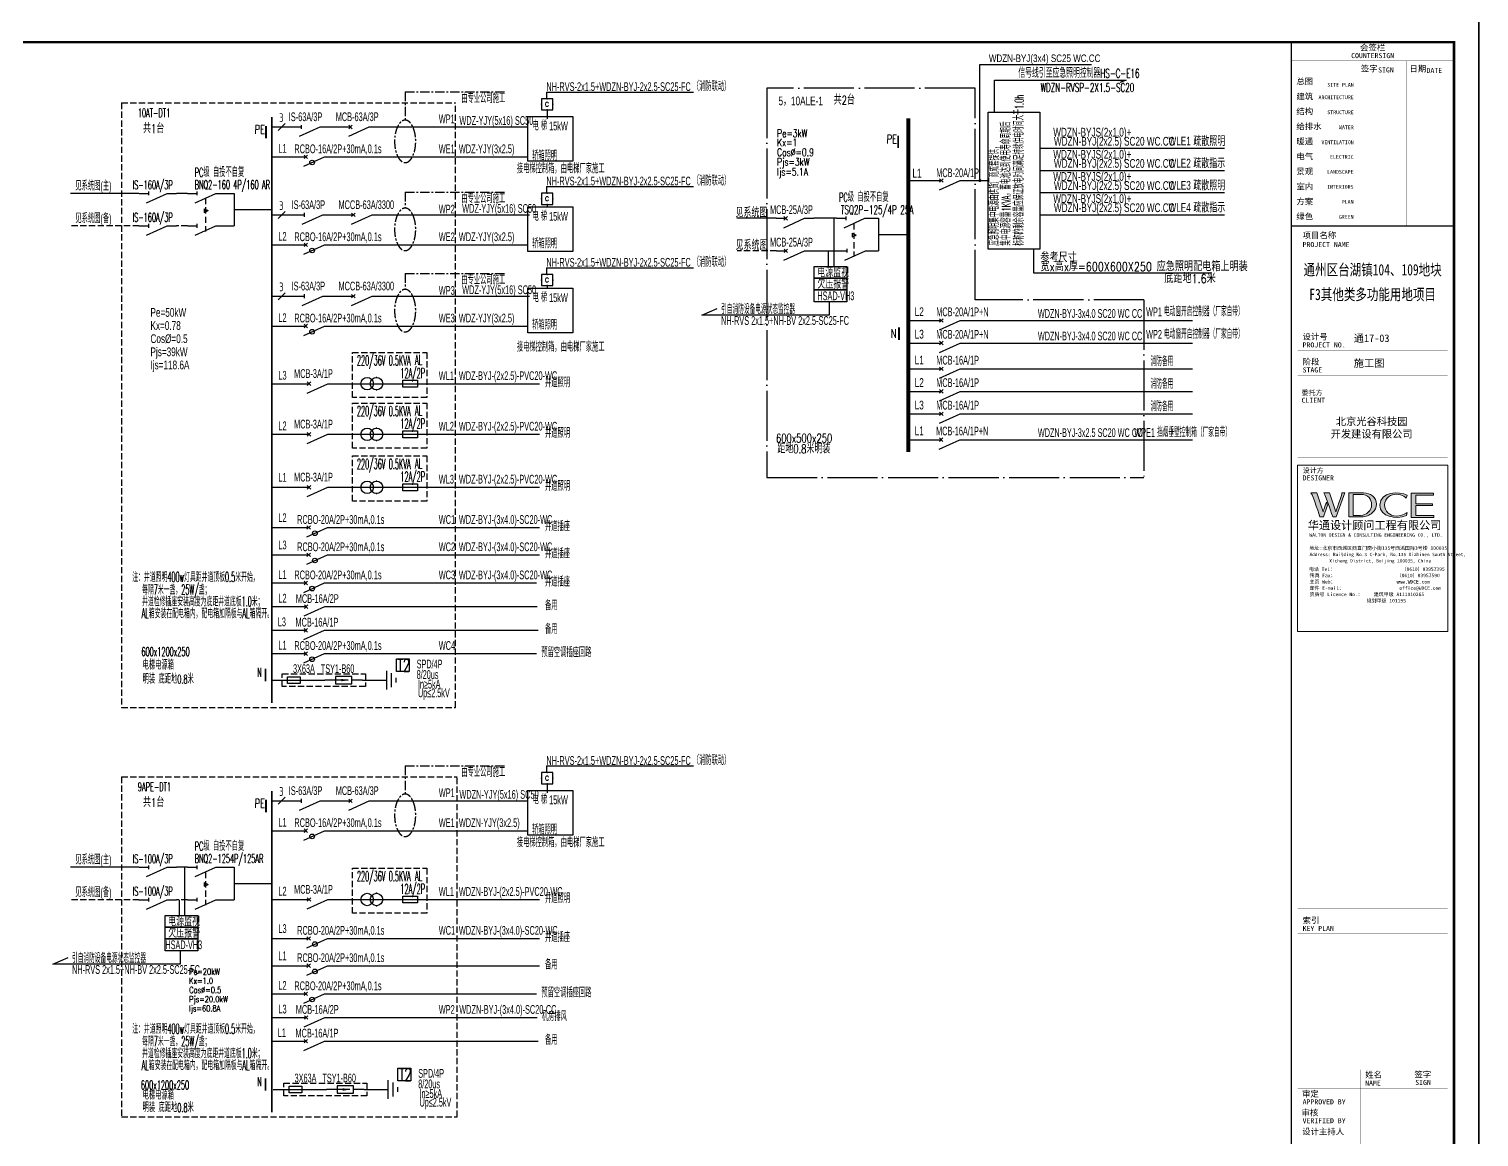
# Model space of a CAD drawing. Extents: x -127004 to 341119, y -13158 to 456864.
# Drawn here: x 174608 to 232561, y 23399 to 67686 of the extents above; entities that cross this region are included whole.
import ezdxf
from ezdxf.enums import TextEntityAlignment as Align

# ---------------------------------------------------------------- set-up
doc = ezdxf.new("R2010")
doc.units = 0
doc.header["$LTSCALE"] = 1000
for name, pattern in [('CENTER', [0.6, 0.375, -0.075, 0.075, -0.075]), ('CONTINOUS', [0]), ('DASH', [0.35, 0.25, -0.1]), ('DOTE', [2.42, 2, -0.2, 0.02, -0.2]), ('HIDDEN', [0.375, 0.25, -0.125])]:
    doc.linetypes.add(name, pattern=pattern)
doc.layers.get('0').update_dxf_attribs({"linetype": 'CONTINUOUS'})
doc.layers.get('Defpoints').update_dxf_attribs({"linetype": 'CONTINUOUS'})
for name, color, linetype in [('ACS_SFG_FM', 3, 'CONTINUOUS'), ('D-TEXT', 7, 'CONTINUOUS'), ('DIM-动力', 3, 'CONTINUOUS'), ('DIM-箱柜', 3, 'CONTINUOUS'), ('DOTLN', 2, 'DASH'), ('DQ', 7, 'CONTINOUS'), ('EL-1', 4, 'DASH'), ('ELEMENT', 3, 'CONTINUOUS'), ('EQUIP-动力', 3, 'CONTINUOUS'), ('EQUIP-消防', 3, 'CONTINUOUS'), ('PUB_TEXT', 7, 'CONTINUOUS'), ('SIG_TEXT', 7, 'CONTINUOUS'), ('SL', 6, 'CONTINUOUS'), ('TEL_LEAD', 3, 'CONTINUOUS'), ('TEL_SYMB', 3, 'CONTINUOUS'), ('TEL_TEXT', 3, 'CONTINUOUS'), ('TEL_TITLE', 7, 'CONTINUOUS'), ('WIRE', 4, 'CONTINUOUS'), ('WIRE-照明', 1, 'CONTINUOUS'), ('XT', 6, 'CONTINUOUS'), ('内审意见修改', 2, 'CONTINUOUS')]:
    doc.layers.add(name, color=color, linetype=linetype)
doc.layers.add('内审要求修改2.10', color=6, linetype='CONTINUOUS', plot=False)
doc.styles.add('_COMPLEX', font='ros.shx', dxfattribs={"width": 0.6, "bigfont": 'jd.shx'})
doc.styles.add('_HZTXT', font='ROMANS2', dxfattribs={"width": 0.8, "bigfont": 'HZDF2'})
doc.styles.add('_JD', font='ros.shx', dxfattribs={"width": 0.65, "bigfont": 'jd.shx'})
doc.styles.add('_TEL_DIM', font='ROMANS2', dxfattribs={"width": 0.8, "height": 3.5, "bigfont": 'HZDF2'})
doc.styles.add('B', font='ROMANS2', dxfattribs={"width": 0.8, "bigfont": 'HZDF2'})
doc.styles.add('DIM_FONT', font='ROMANS', dxfattribs={"bigfont": 'HZTXT'})
doc.styles.add('JD', font='ros.shx', dxfattribs={"width": 0.8, "height": 600, "bigfont": 'hztxt.shx'})
doc.styles.get("Standard").update_dxf_attribs({"font": 'GBENOR', "bigfont": 'GBCBIG'})
doc.styles.add('图签信息$0$hwxh', font='STXIHEI.TTF')
doc.styles.add('图签信息$0$华文细黑', font='STXIHEI.TTF', dxfattribs={"height": 10})

# ---------------------------------------------------------------- blocks, each defined once
blk = doc.blocks.new('SADF AGF AERG AER GER')
at = {"layer": 'DIM-箱柜'}
blk.add_lwpolyline([(-462150, -1228514), (-378050, -1228514), (-378050, -1287914), (-462150, -1287914)], close=True, dxfattribs=at)
blk = doc.blocks.new('A$C6873132B')
at = {"layer": 'DIM-箱柜'}
blk.add_blockref('SADF AGF AERG AER GER', (378050, 1287914), dxfattribs=at)
blk = doc.blocks.new('M_M7')
for p, q in [((-0.25, -0.2), (0, -0.75)), ((-0.047, -0.297), (0.047, -0.203)), ((-0.047, -0.203), (0.047, -0.297))]:
    blk.add_line(p, q)
for points in [[(0, 0), (0, -0.25)], [(0, -0.75), (0, -1)]]:
    blk.add_lwpolyline(points)
at = {"width": 0.8, "flags": 9}
blk.add_attdef('S', (0.25, -0.5), '', height=0.2, dxfattribs=at)
blk = doc.blocks.new('M_M8')
for p, q in [((-0.25, -0.2), (0, -0.75)), ((0.05, -0.25), (-0.05, -0.25))]:
    blk.add_line(p, q)
for points in [[(0, 0), (0, -0.25)], [(0, -0.75), (0, -1)]]:
    blk.add_lwpolyline(points)
at = {"style": 'DIM_FONT', "width": 0.8, "flags": 9}
blk.add_attdef('S', (0.25, -0.5), '', height=0.2, dxfattribs=at)
blk = doc.blocks.new('图签信息$0$logo2')
h = blk.add_hatch(color=7)
h.paths.add_polyline_path([(19.02, -7.36), (15.84, -7.36), (15.84, -3.97), (18.97, -3.97), (18.97, -4.24), (16.46, -4.24), (16.46, -5.45), (18.81, -5.45), (18.81, -5.69), (16.47, -5.69), (16.47, -7.12), (19.02, -7.12)])
edge = h.paths.add_edge_path()
edge.add_spline(control_points=[(15.26, -4.21), (15.26, -4.21), (15.13, -4.65), (15.13, -4.65), (15.13, -4.65), (14.62, -4.1), (13.73, -4.1), (13.04, -4.1), (12.07, -4.54), (12.08, -5.62), (12.08, -6.49), (12.77, -7.16), (13.73, -7.17), (14.66, -7.17), (15.23, -6.68), (15.23, -6.68), (15.23, -6.68), (15.16, -7.11), (15.16, -7.11), (13.63, -7.7), (11.42, -7.29), (11.41, -5.64), (11.4, -3.72), (14.16, -3.66), (15.26, -4.21)], knot_values=[0, 0, 0, 0, 1, 1, 1, 2, 2, 2, 3, 3, 3, 4, 4, 4, 5, 5, 5, 6, 6, 6, 7, 7, 7, 8, 8, 8, 8], degree=3, periodic=0)
edge = h.paths.add_edge_path(flags=16)
edge.add_spline(control_points=[(10.23, -5.57), (10.23, -5.16), (10.12, -4.83), (9.9, -4.58), (9.63, -4.27), (9.23, -4.12), (8.69, -4.12), (8.69, -4.12), (7.64, -4.12), (7.64, -4.12), (7.64, -4.12), (7.64, -7.1), (7.64, -7.1), (7.64, -7.1), (8.66, -7.1), (8.66, -7.1), (9.13, -7.1), (9.52, -6.93), (9.82, -6.6), (10.09, -6.31), (10.23, -5.96), (10.23, -5.57)], knot_values=[0, 0, 0, 0, 1, 1, 1, 2, 2, 2, 3, 3, 3, 4, 4, 4, 5, 5, 5, 6, 6, 6, 7, 7, 7, 7], degree=3, periodic=0)
edge = h.paths.add_edge_path()
edge.add_spline(control_points=[(10.92, -5.51), (10.92, -5.96), (10.72, -6.37), (10.34, -6.72), (9.92, -7.1), (9.41, -7.29), (8.82, -7.29), (8.82, -7.29), (7.03, -7.29), (7.03, -7.29), (7.03, -7.29), (7.03, -3.92), (7.03, -3.92), (7.03, -3.92), (9.1, -3.92), (9.1, -3.92), (9.59, -3.92), (10.01, -4.06), (10.36, -4.34), (10.73, -4.64), (10.92, -5.03), (10.92, -5.51)], knot_values=[0, 0, 0, 0, 1, 1, 1, 2, 2, 2, 3, 3, 3, 4, 4, 4, 5, 5, 5, 6, 6, 6, 7, 7, 7, 7], degree=3, periodic=0)
at = {"lineweight": 0}
blk.add_lwpolyline([(19.02, -7.36), (15.84, -7.36), (15.84, -3.97), (18.97, -3.97), (18.97, -4.24), (16.46, -4.24), (16.46, -5.45), (18.81, -5.45), (18.81, -5.69), (16.47, -5.69), (16.47, -7.12), (19.02, -7.12), (19.02, -7.36)], dxfattribs=at)
for points, knots in [([(10.92, -5.51), (10.92, -5.96), (10.72, -6.37), (10.34, -6.72), (9.92, -7.1), (9.41, -7.29), (8.82, -7.29), (8.82, -7.29), (7.03, -7.29), (7.03, -7.29), (7.03, -7.29), (7.03, -3.92), (7.03, -3.92), (7.03, -3.92), (9.1, -3.92), (9.1, -3.92), (9.59, -3.92), (10.01, -4.06), (10.36, -4.34), (10.73, -4.64), (10.92, -5.03), (10.92, -5.51)], [0, 0, 0, 0, 1, 1, 1, 2, 2, 2, 3, 3, 3, 4, 4, 4, 5, 5, 5, 6, 6, 6, 7, 7, 7, 7]), ([(15.26, -4.21), (15.26, -4.21), (15.13, -4.65), (15.13, -4.65), (15.13, -4.65), (14.62, -4.1), (13.73, -4.1), (13.04, -4.1), (12.07, -4.54), (12.08, -5.62), (12.08, -6.49), (12.77, -7.16), (13.73, -7.17), (14.66, -7.17), (15.23, -6.68), (15.23, -6.68), (15.23, -6.68), (15.16, -7.11), (15.16, -7.11), (13.63, -7.7), (11.42, -7.29), (11.41, -5.64), (11.4, -3.72), (14.16, -3.66), (15.26, -4.21)], [0, 0, 0, 0, 1, 1, 1, 2, 2, 2, 3, 3, 3, 4, 4, 4, 5, 5, 5, 6, 6, 6, 7, 7, 7, 8, 8, 8, 8]), ([(10.23, -5.57), (10.23, -5.16), (10.12, -4.83), (9.9, -4.58), (9.63, -4.27), (9.23, -4.12), (8.69, -4.12), (8.69, -4.12), (7.64, -4.12), (7.64, -4.12), (7.64, -4.12), (7.64, -7.1), (7.64, -7.1), (7.64, -7.1), (8.66, -7.1), (8.66, -7.1), (9.13, -7.1), (9.52, -6.93), (9.82, -6.6), (10.09, -6.31), (10.23, -5.96), (10.23, -5.57)], [0, 0, 0, 0, 1, 1, 1, 2, 2, 2, 3, 3, 3, 4, 4, 4, 5, 5, 5, 6, 6, 6, 7, 7, 7, 7])]:
    blk.add_open_spline(points, degree=3, knots=knots, dxfattribs=at)
blk = doc.blocks.new('图签信息$0$logo1')
h = blk.add_hatch(color=8)
edge = h.paths.add_edge_path()
edge.add_spline(control_points=[(3.86, -5.21), (3.63, -5.88), (3.39, -6.56), (3.39, -6.56), (3.39, -6.56), (2.5, -3.91), (2.5, -3.91), (2.5, -3.91), (1.8, -3.91), (1.69, -3.91), (2.02, -4.39), (2.95, -7.27), (2.95, -7.27), (2.95, -7.27), (3.44, -7.27), (3.44, -7.27), (3.44, -7.27), (4.03, -5.66), (4.03, -5.66), (4.03, -5.66), (3.86, -5.21), (3.86, -5.21)], knot_values=[0, 0, 0, 0, 1, 1, 1, 2, 2, 2, 3, 3, 3, 4, 4, 4, 5, 5, 5, 6, 6, 6, 7, 7, 7, 7], degree=3, periodic=0)
h = blk.add_hatch(color=7)
edge = h.paths.add_edge_path()
edge.add_spline(control_points=[(6.04, -3.91), (6.09, -4.1), (5.2, -6.56), (5.2, -6.56), (5.2, -6.56), (4.3, -3.91), (4.3, -3.91), (4.3, -3.91), (3.6, -3.91), (3.49, -3.91), (3.82, -4.39), (4.75, -7.27), (4.75, -7.27), (4.75, -7.27), (5.24, -7.27), (5.24, -7.27), (5.24, -7.27), (6.33, -4.3), (6.33, -4.3), (6.33, -4.3), (6.48, -3.91), (6.48, -3.91), (6.48, -3.91), (6.21, -3.91), (6.04, -3.91)], knot_values=[0, 0, 0, 0, 1, 1, 1, 2, 2, 2, 3, 3, 3, 4, 4, 4, 5, 5, 5, 6, 6, 6, 7, 7, 7, 8, 8, 8, 8], degree=3, periodic=0)
at = {"color": 8, "lineweight": 0}
blk.add_open_spline([(3.86, -5.21), (3.63, -5.88), (3.39, -6.56), (3.39, -6.56), (3.39, -6.56), (2.5, -3.91), (2.5, -3.91), (2.5, -3.91), (1.8, -3.91), (1.69, -3.91), (2.02, -4.39), (2.95, -7.27), (2.95, -7.27), (2.95, -7.27), (3.44, -7.27), (3.44, -7.27), (3.44, -7.27), (4.03, -5.66), (4.03, -5.66), (4.03, -5.66), (3.86, -5.21), (3.86, -5.21)], degree=3, knots=[0, 0, 0, 0, 1, 1, 1, 2, 2, 2, 3, 3, 3, 4, 4, 4, 5, 5, 5, 6, 6, 6, 7, 7, 7, 7], dxfattribs=at)
at = {"lineweight": 0}
blk.add_open_spline([(6.04, -3.91), (6.09, -4.1), (5.2, -6.56), (5.2, -6.56), (5.2, -6.56), (4.3, -3.91), (4.3, -3.91), (4.3, -3.91), (3.6, -3.91), (3.49, -3.91), (3.82, -4.39), (4.75, -7.27), (4.75, -7.27), (4.75, -7.27), (5.24, -7.27), (5.24, -7.27), (5.24, -7.27), (6.33, -4.3), (6.33, -4.3), (6.33, -4.3), (6.48, -3.91), (6.48, -3.91), (6.48, -3.91), (6.21, -3.91), (6.04, -3.91)], degree=3, knots=[0, 0, 0, 0, 1, 1, 1, 2, 2, 2, 3, 3, 3, 4, 4, 4, 5, 5, 5, 6, 6, 6, 7, 7, 7, 8, 8, 8, 8], dxfattribs=at)
blk.add_blockref('图签信息$0$logo2', (0, 0))
blk = doc.blocks.new('图签信息$0$时间-logo')
at = {"layer": 'Defpoints', "lineweight": 0}
blk.add_lwpolyline([(0, -23.46), (-21.17, -23.46), (-21.17, 0), (0, 0), (0, -23.46)], dxfattribs=at)
blk.add_blockref('图签信息$0$logo1', (-20.97, 0))
at = {"style": '图签信息$0$hwxh'}
for s, height, p in [('华通设计顾问工程有限公司 ', 1.15, (-19.73, -9.05)), ('WALTON DESIGN & CONSULTING ENGINEERING CO., LTD.', 0.5, (-19.5, -10.1)), ('地址:北京市西城区西直门南小街135号西派国际3号楼 100035', 0.5, (-19.48, -11.94)), ('Address: Building No.3 C-Park, No.135 Xizhimen South Street, ', 0.47, (-19.48, -12.83)), ('Xicheng District, Beijing 100035, China ', 0.47, (-16.69, -13.72)), ('电话 Tel：                        （8610）83957395 ', 0.5, (-19.56, -14.91)), ('传真 Fax：                      （8610）83957590 ', 0.5, (-19.48, -15.8)), ('主页 Web：                      www.WDCE.com ', 0.5, (-19.48, -16.69)), ('资质号 Licence No.：    建筑甲级 A111010265 ', 0.5, (-19.48, -18.47)), ('邮件 E-mail：                    office@WDCE.com ', 0.5, (-19.48, -17.58)), ('   规划甲级 101195', 0.5, (-12.6, -19.36))]:
    blk.add_text(s, height=height, dxfattribs=at).set_placement(p)
blk = doc.blocks.new('图签信息')
at = {"const_width": 0.5}
for points in [[(-65, 574), (-65, 500.5), (0, 500.5), (0, 574)], [(-65, 0), (0, 0), (0, 500.5), (-65, 500.5)]]:
    blk.add_lwpolyline(points, close=True, dxfattribs=at)
at = {"const_width": 0.05}
for points in [[(-65, 566.5), (0, 566.5)], [(-39.14, 566.5), (-39.14, 500.5)], [(-19.1, 566.5), (-19.1, 500.5)], [(-65, 560.5), (0, 560.5)], [(-65, 554.5), (0, 554.5)], [(-65, 548.5), (0, 548.5)], [(-65, 542.5), (0, 542.5)], [(-65, 536.5), (0, 536.5)], [(-65, 530.5), (0, 530.5)], [(-65, 524.5), (0, 524.5)], [(-65, 518.5), (0, 518.5)], [(-65, 512.5), (0, 512.5)], [(-65, 512.5), (0, 512.5)], [(-65, 506.5), (0, 506.5)], [(-65, 500.5), (0, 500.5)], [(-62.5, 450.87), (-2.5, 450.87)], [(-62.5, 440.87), (-2.5, 440.87)], [(-2.5, 407.85), (-2.5, 436.12), (-62.5, 436.12), (-62.5, 407.85)], [(-62.5, 407.85), (-2.5, 407.85)], [(-62.5, 404.92), (-62.5, 227.83)], [(-62.5, 404.92), (-2.5, 404.92)], [(-62.5, 227.83), (-2.5, 227.83), (-2.5, 404.92)], [(-57.5, 338.36), (-7.5, 338.36)], [(-57.5, 288.83), (-7.5, 288.83)], [(-57.5, 234.85), (-7.5, 234.85)], [(-62.5, 227.83), (-2.5, 227.83)], [(-62.5, 217.74), (-2.5, 217.74)], [(-62.5, 103.26), (-2.5, 103.26), (-2.5, 163.26), (-62.5, 163.26), (-62.5, 103.26)], [(-37.5, 163.26), (-37.5, 103.26)], [(-20, 163.26), (-20, 103.26)], [(-62.5, 155.76), (-2.5, 155.76)], [(-62.5, 148.26), (-2.5, 148.26)], [(-62.5, 140.76), (-2.5, 140.76)]]:
    blk.add_lwpolyline(points, dxfattribs=at)
at = {"ltscale": 0.001, "xscale": 2.834689937531525, "yscale": 2.834689937531525, "zscale": 2.834689937531525}
blk.add_blockref('图签信息$0$时间-logo', (-2.5, 404.92), dxfattribs=at)
at = {"style": '图签信息$0$华文细黑'}
for s, height, p in [('COUNTERSIGN', 2, (-32.5, 569.6)), ('会签栏', 2.4, (-32.5, 573))]:
    blk.add_text(s, height=height, dxfattribs=at).set_placement(p, align=Align.TOP_CENTER)
for s, height, p in [('签字', 2.4, (-37.22, 564.63)), ('SIGN', 2, (-30.32, 563.88)), ('日期', 2.4, (-17.79, 564.58)), ('DATE', 2, (-10.96, 563.7)), ('总图', 2.4, (-63, 559.5)), ('建筑', 2.4, (-63, 553.5)), ('结构', 2.4, (-63, 547.5)), ('给排水', 2.4, (-63, 541.5)), ('暖通', 2.4, (-63, 535.5)), ('电气', 2.4, (-63, 529.5)), ('景观', 2.4, (-63, 523.5)), ('室内', 2.4, (-63, 517.5)), ('方案', 2.4, (-63, 511.5)), ('绿色', 2.4, (-63, 505.5)), ('项目名称', 2.4, (-60.5, 498)), ('PROJECT NAME', 2, (-60.5, 494.08)), ('设计号', 2.4, (-60.54, 457.48)), ('PROJECT NO.', 2, (-60.5, 453.97)), ('阶段', 2.4, (-60.5, 447.47)), ('STAGE', 2, (-60.5, 443.97)), ('委托方', 2, (-60.9, 434.86)), ('CLIENT', 2, (-60.9, 431.86)), ('设计方', 2, (-60.5, 403.83)), ('DESIGNER', 2, (-60.5, 400.83)), ('KEY PLAN', 2, (-60.5, 220.74)), ('索引', 2.4, (-60.5, 224.14)), ('姓名', 2.4, (-35.5, 162.47)), ('签字', 2.4, (-15.81, 162.57)), ('NAME', 2, (-35.5, 158.96)), ('SIGN', 2, (-15.5, 159.2)), ('审定', 2.4, (-60.73, 154.81)), ('APPROVED BY', 2, (-60.5, 151.44)), ('审核', 2.4, (-60.95, 147.29)), ('设计主持人', 2.4, (-60.68, 139.76)), ('VERIFIED BY', 2, (-60.5, 143.91))]:
    blk.add_text(s, height=height, dxfattribs=at).set_placement(p, align=Align.TOP_LEFT)
for s, p in [('SITE PLAN', (-40.06, 557.7)), ('ARCHITECTURE', (-40.06, 552.7)), ('STRUCTURE', (-40.06, 546.7)), ('WATER', (-40.06, 540.7)), ('VENTILATION', (-40.06, 534.7)), ('ELECTRIC', (-40.14, 528.89)), ('LANDSCAPE', (-40.14, 522.89)), ('INTERIORS', (-40.14, 516.89)), ('PLAN', (-40.14, 510.89)), ('GREEN', (-40.14, 504.89))]:
    blk.add_text(s, height=1.5, dxfattribs=at).set_placement(p, align=Align.TOP_RIGHT)
at = {"color": 4, "style": '图签信息$0$华文细黑', "width": 0.75}
for s, p in [('通州区台湖镇104、109地块', (-32.5, 480.78)), ('F3其他类多功能用地项目', (-32.5, 470.91))]:
    blk.add_text(s, height=4.5, dxfattribs=at).set_placement(p, align=Align.CENTER)
at = {"color": 4, "ltscale": 0.001, "char_height": 3, "width": 58.4895, "style": '图签信息$0$华文细黑'}
for s, insert, attachment_point in [('通17-03', (-40.06, 455.51), 4), ('施工图', (-40.06, 445.51), 4), ('北京光谷科技园\\P开发建设有限公司', (-32.9, 419.71), 5)]:
    blk.add_mtext(s, dxfattribs=dict(at, insert=insert, attachment_point=attachment_point))
blk = doc.blocks.new('图签-A1')
at = {"color": 2}
blk.add_blockref('图签信息', (0, 0), dxfattribs=at)
blk = doc.blocks.new('M_M19DXM')
for p, q in [((-0.25, -0.2), (0, -0.75)), ((-0.047, -0.203), (0.047, -0.297)), ((-0.047, -0.297), (0.047, -0.203))]:
    blk.add_line(p, q)
for points in [[(0, 0), (0, -0.25)], [(0, -0.75), (0, -1)]]:
    blk.add_lwpolyline(points)
blk.add_circle((-0.151, -0.417), 0.0615)
at = {"style": 'DIM_FONT', "width": 0.8, "flags": 9}
blk.add_attdef('S', (0.25, -0.5), '', height=0.2, dxfattribs=at)
blk = doc.blocks.new('$equip$00002046')
for p, q in [((0.5, 0), (-0.5, 0)), ((-0.5, 0), (-0.5, -1)), ((0.5, -1), (0.5, 0)), ((-0.5, -1), (0.5, -1))]:
    blk.add_line(p, q)
for p in [(0, 0), (-0.5, -0.5), (0, -1), (0.5, -0.5)]:
    blk.add_point(p)
at = {"layer": 'TEL_TEXT', "style": '_TEL_DIM', "flags": 1}
blk.add_attdef('A', text='', height=0.00002, dxfattribs=at).set_placement((0, 0), align=Align.MIDDLE_CENTER)
at = {"layer": 'TEL_TEXT', "style": '_TEL_DIM'}
blk.add_attdef('$TEXT$', text='', height=0.4, dxfattribs=at).set_placement((0, -0.5), align=Align.MIDDLE_CENTER)
blk = doc.blocks.new('$TelecSys$00000014')
blk.add_line((0.4, 0.4), (-0.4, -0.4))
at = {"width": 0.8}
blk.add_attdef('N', text='', height=1, dxfattribs=at).set_placement((-0.02, 1.06), align=Align.MIDDLE)
blk = doc.blocks.new('$equip$00001977')
for centre in [(0, -0.5), (0, -1.25)]:
    blk.add_circle(centre, 0.5)
for p in [(0, 0), (-0.5, -1.25), (0, -1.75), (0.5, -1.25)]:
    blk.add_point(p)
at = {"flags": 9}
blk.add_attdef('A', (0, 0), '', height=0.00002, dxfattribs=at)
blk = doc.blocks.new('M_M24')
for p, q in [((-0.25, -0.375), (0.25, -0.375)), ((-0.1875, -0.5), (0.1875, -0.5)), ((-0.0625, -0.625), (0.0625, -0.625))]:
    blk.add_line(p, q)
blk.add_lwpolyline([(0, 0), (0, -0.375)])
at = {"width": 0.8, "flags": 9}
blk.add_attdef('S', (0.25, -0.5), '', height=0.2, dxfattribs=at)
blk = doc.blocks.new('M_M17')
for p, q in [((-0.1, -0.717), (-0.1, -0.283)), ((-0.1, -0.283), (0.1, -0.283)), ((0, -0.383), (0, -0.717)), ((0.1, -0.283), (0.1, -0.717)), ((0.1, -0.717), (-0.1, -0.717))]:
    blk.add_line(p, q)
for points in [[(0, 0), (0, -0.283)], [(0, -0.717), (0, -1)]]:
    blk.add_lwpolyline(points)
for points in [[(-0.033, -0.567), (0.033, -0.567), (0, -0.367), (0.033, -0.567)], [(0.033, -0.567), (0, -0.367), (-0.033, -0.567), (0.033, -0.567)], [(0, -0.367), (-0.033, -0.567), (0.033, -0.567), (0, -0.367)]]:
    blk.add_solid(points)
at = {"width": 0.8, "flags": 9}
blk.add_attdef('S', (0.25, -0.5), '', height=0.2, dxfattribs=at)
blk = doc.blocks.new('T2')
at = {"layer": 'DOTLN', "linetype": 'DASH'}
blk.add_lwpolyline([(90187, 212212), (93515, 212212), (93515, 211702), (90187, 211702)], close=True, dxfattribs=at)
at = {"layer": 'ELEMENT'}
blk.add_lwpolyline([(90398, 211827), (90398, 212087), (90908, 212087), (90908, 211827)], close=True, dxfattribs=at)
at = {"layer": 'TEL_TEXT', "ltscale": 2}
blk.add_lwpolyline([(94753, 212803), (95266, 212803), (95266, 212299), (94753, 212299)], close=True, dxfattribs=at)
at = {"layer": 'WIRE-照明'}
for p, q in [((89771, 211957), (91898, 211957)), ((93398, 211957), (94211, 211957))]:
    blk.add_line(p, q, dxfattribs=at)
at = {"layer": 'ELEMENT', "yscale": 1500, "zscale": 1500}
for name, p, xscale, rotation in [('M_M24', (93805, 211957), 1500, 90), ('M_M17', (93398, 211957), -1500, 270)]:
    blk.add_blockref(name, p, dxfattribs=dict(at, xscale=xscale, rotation=rotation))
at = {"layer": 'TEL_TEXT', "style": '_TEL_DIM', "width": 0.64}
blk.add_text('T2', height=500, dxfattribs=at).set_placement((94798, 212299))
at = {"layer": 'TEL_TEXT', "ltscale": 2, "style": '_COMPLEX', "width": 0.6}
for s, p in [('SPD/4P', (95563, 212426)), ('3X63A   TSY1-B60', (90622, 212242)), ('8/20us', (95563, 212005)), ('Up≤2.5kV', (95615, 211275)), ('In≥5kA', (95615, 211621))]:
    blk.add_text(s, height=350, dxfattribs=at).set_placement(p)

msp = doc.modelspace()

# ---------------------------------------------------------------- linework, layer by layer
at = {"color": 0, "linetype": 'DOTE'}
for p, q in [((212418, 65325), (204104, 65325)), ((204104, 65325), (204104, 49763)), ((212418, 56862), (212418, 65325)), ((219168, 56862), (212418, 56862)), ((219168, 56862), (219168, 49763)), ((204104, 49763), (219168, 49763))]:
    msp.add_line(p, q, dxfattribs=at)
at = {"linetype": 'DASH'}
for p, q in [((178304, 64732), (178304, 40570)), ((178304, 64732), (191658, 64732)), ((191658, 40570), (191658, 64732)), ((178304, 40570), (191658, 40570)), ((178304, 37797), (178304, 24208)), ((178304, 37797), (191721, 37797)), ((191721, 24208), (191721, 37797)), ((178304, 24208), (191721, 24208))]:
    msp.add_line(p, q, dxfattribs=at)
at = {"linetype": 'Continuous', "const_width": 72.9}
for points in [[(184083, 63813), (184083, 63316)], [(184058, 42112), (184058, 41615)], [(184083, 36878), (184083, 36381)], [(184058, 25750), (184058, 25253)]]:
    msp.add_lwpolyline(points, dxfattribs=at)
at = {"color": 1, "linetype": 'Continuous', "const_width": 72.9}
for points in [[(209345, 63427), (209345, 62930)], [(209380, 55767), (209380, 55257)]]:
    msp.add_lwpolyline(points, dxfattribs=at)
at = {"layer": 'ACS_SFG_FM'}
for p, q in [((189333, 53508), (190347, 53508)), ((189333, 51487), (190347, 51487)), ((189333, 49369), (190347, 49369)), ((189333, 32890), (190347, 32890))]:
    msp.add_line(p, q, dxfattribs=at)
for points in [[(189547, 53645), (190133, 53645), (190133, 53371), (189547, 53371)], [(189547, 51624), (190133, 51624), (190133, 51350), (189547, 51350)], [(189547, 49506), (190133, 49506), (190133, 49232), (189547, 49232)], [(189547, 33027), (190133, 33027), (190133, 32753), (189547, 32753)]]:
    msp.add_lwpolyline(points, close=True, dxfattribs=at)
at = {"layer": 'DIM-动力', "linetype": 'DASH'}
for p, q in [((187532, 54757, 0), (190512, 54757, 0)), ((187532, 52957, 0), (187532, 54757, 0)), ((190512, 54757, 0), (190512, 52957, 0)), ((190512, 52957, 0), (187532, 52957, 0)), ((187532, 52737, 0), (190512, 52737, 0)), ((187532, 50937, 0), (187532, 52737, 0)), ((190512, 52737, 0), (190512, 50937, 0)), ((190512, 50937, 0), (187532, 50937, 0)), ((187532, 50619, 0), (190512, 50619, 0)), ((187532, 48819, 0), (187532, 50619, 0)), ((190512, 50619, 0), (190512, 48819, 0)), ((190512, 48819, 0), (187532, 48819, 0)), ((187532, 34140, 0), (190512, 34140, 0)), ((187532, 32340, 0), (187532, 34140, 0)), ((190512, 34140, 0), (190512, 32340, 0)), ((190512, 32340, 0), (187532, 32340, 0))]:
    msp.add_line(p, q, dxfattribs=at)
at = {"layer": 'EL-1'}
msp.add_line((204482, 58821), (202909, 58821), dxfattribs=at)
at = {"layer": 'PUB_TEXT'}
for p, q in [((214759, 58890), (214759, 57936)), ((214759, 57936), (221862, 57936))]:
    msp.add_line(p, q, dxfattribs=at)
msp.add_lwpolyline([(214759, 58890), (214759, 57936)], dxfattribs=at)
at = {"layer": 'TEL_LEAD'}
for p, q in [((212617, 61628), (212617, 66264)), ((212617, 66264), (217074, 66264))]:
    msp.add_line(p, q, dxfattribs=at)
at = {"layer": 'TEL_LEAD', "const_width": 60}
msp.add_lwpolyline([(212617, 61598, 1), (212617, 61658, 1)], format="xyb", close=True, dxfattribs=at)
at = {"layer": 'TEL_SYMB'}
msp.add_lwpolyline([(215008, 64366), (215008, 58890), (212942, 58890), (212942, 64366)], close=True, dxfattribs=at)
at = {"layer": 'TEL_TEXT', "color": 3, "linetype": 'CENTER'}
for p, q in [((189641, 65171), (193619, 65171)), ((189641, 65171), (189641, 64041)), ((189641, 61168), (193619, 61168)), ((189641, 61168), (189641, 60526)), ((189641, 57918), (193619, 57918)), ((189641, 57918), (189641, 57276)), ((189641, 38237), (193619, 38237)), ((189641, 38237), (189641, 37106))]:
    msp.add_line(p, q, dxfattribs=at)
at = {"layer": 'TEL_TEXT', "color": 3, "linetype": 'CENTER', "extrusion": (0, 0, -1)}
for centre in [(189642, 63193), (189642, 59678), (189642, 56428), (189642, 36258)]:
    msp.add_ellipse(centre, major_axis=(0, -848), ratio=0.497812, dxfattribs=at)
at = {"layer": 'TEL_TITLE'}
msp.add_lwpolyline([(148461, 8761), (232561, 8761), (232561, 68161), (148461, 68161)], close=True, dxfattribs=at)
at = {"layer": 'TEL_TITLE', "const_width": 100}
msp.add_lwpolyline([(150961, 9761), (231561, 9761), (231561, 67161), (150961, 67161)], close=True, dxfattribs=at)
at = {"layer": 'WIRE', "color": 6}
for p, q in [((201497, 56250), (202112, 56517)), ((206588, 56250), (201497, 56250)), ((175554, 30311), (176170, 30578)), ((180646, 30311), (175554, 30311))]:
    msp.add_line(p, q, dxfattribs=at)
at = {"layer": 'WIRE-照明'}
for p, q in [((218458, 65635), (218203, 65549)), ((195287, 65166), (201167, 65166)), ((195287, 65166), (195287, 64900)), ((195313, 64450), (195313, 64092)), ((184311, 63772), (185115, 63772)), ((186615, 63772), (187085, 63772)), ((188585, 63772), (194502, 63772)), ((215000, 62918), (222388, 62918)), ((184311, 62575), (185298, 62575)), ((186798, 62575), (194502, 62575)), ((215000, 62033), (222388, 62033)), ((209747, 61628), (210698, 61628)), ((211873, 61628), (212942, 61628)), ((179004, 61116), (176270, 61116)), ((180944, 61116), (180504, 61116)), ((182444, 61116), (182804, 61116)), ((182804, 61116), (182804, 59817)), ((195287, 61393), (201167, 61393)), ((195287, 61393), (195287, 61127)), ((215000, 61148), (222388, 61148)), ((181606, 60502), (181606, 60355)), ((181606, 60502), (181765, 60428)), ((181606, 60355), (181765, 60428)), ((182804, 60467), (184311, 60467)), ((195313, 60677), (195313, 60577)), ((182441, 59817), (182804, 59817)), ((184311, 60257), (185421, 60257)), ((184422, 60257), (185421, 60257)), ((186727, 60257), (187197, 60257)), ((188697, 60257), (194613, 60257)), ((208199, 60120), (208559, 60120)), ((208559, 60120), (208559, 58821)), ((215000, 60263), (222388, 60263)), ((207507, 59524), (207507, 59377)), ((207507, 59524), (207667, 59450)), ((207507, 59377), (207667, 59450)), ((208559, 59471), (209747, 59471)), ((184311, 59060), (185298, 59060)), ((186798, 59060), (194502, 59060)), ((208196, 58821), (208559, 58821)), ((195287, 58144), (201167, 58144)), ((195287, 58144), (195287, 57878)), ((195313, 57428), (195313, 57327)), ((184311, 57007), (185421, 57007)), ((184422, 57007), (185421, 57007)), ((186727, 57007), (187197, 57007)), ((188697, 57007), (194613, 57007)), ((184311, 55811), (185298, 55811)), ((186798, 55811), (194502, 55811)), ((209747, 56034), (210698, 56034)), ((211873, 56034), (221110, 56034)), ((209747, 55134), (210698, 55134)), ((211873, 55134), (221110, 55134)), ((209747, 54102), (210698, 54102)), ((211873, 54102), (221110, 54102)), ((184311, 53508), (185421, 53508)), ((186921, 53508), (189960, 53508)), ((189219, 53508), (195015, 53508)), ((209747, 53202), (210698, 53202)), ((211873, 53202), (221110, 53202)), ((209747, 52302), (210698, 52302)), ((211873, 52302), (221110, 52302)), ((184311, 51487), (185421, 51487)), ((186921, 51487), (189960, 51487)), ((189219, 51487), (195015, 51487)), ((209747, 51270), (210690, 51270)), ((211865, 51270), (221110, 51270)), ((184311, 49369), (185421, 49369)), ((184422, 49369), (185421, 49369)), ((186921, 49369), (189960, 49369)), ((189219, 49369), (195015, 49369)), ((184311, 47759), (185421, 47759)), ((184422, 47759), (185421, 47759)), ((186909, 47759), (190860, 47759)), ((189219, 47759, 0), (195015, 47759, 0)), ((184311, 46668), (185409, 46668)), ((186909, 46668), (190860, 46668)), ((189219, 46668, 0), (195015, 46668, 0)), ((184311, 45544), (185298, 45544)), ((184311, 45544), (185298, 45544)), ((186798, 45544), (194897, 45544)), ((184311, 44599), (185298, 44599)), ((186798, 44599), (194915, 44599)), ((184311, 43653), (185485, 43653)), ((186798, 43653), (194963, 43653)), ((184311, 42721, 0), (185298, 42721, 0)), ((184311, 42721, 0), (185298, 42721, 0)), ((186798, 42721, 0), (194897, 42721, 0)), ((195287, 38231), (201167, 38231)), ((195287, 38231), (195287, 37965)), ((195313, 37515), (195313, 37157)), ((184311, 36837), (185115, 36837)), ((186615, 36837), (187085, 36837)), ((188585, 36837), (194502, 36837)), ((184311, 35640), (185298, 35640)), ((186798, 35640), (194502, 35640)), ((179004, 34181), (176270, 34181)), ((180944, 34181), (180504, 34181)), ((182444, 34181), (182804, 34181)), ((182804, 34181), (182804, 32882)), ((181606, 33567), (181606, 33420)), ((181606, 33567), (181765, 33494)), ((181606, 33420), (181765, 33494)), ((182804, 33532), (184311, 33532)), ((182441, 32882), (182804, 32882)), ((184311, 32890), (185421, 32890)), ((186921, 32890), (189960, 32890)), ((189219, 32890), (195015, 32890)), ((184311, 31336, 0), (185421, 31336, 0)), ((184422, 31336, 0), (185421, 31336, 0)), ((186909, 31336, 0), (190860, 31336, 0)), ((189219, 31336), (195015, 31336)), ((184311, 30245, 0), (185409, 30245, 0)), ((186909, 30245, 0), (190860, 30245, 0)), ((189219, 30245), (195015, 30245)), ((184311, 29121, 0), (185298, 29121, 0)), ((184311, 29121, 0), (185298, 29121, 0)), ((186798, 29121, 0), (194897, 29121, 0)), ((184311, 28176, 0), (185298, 28176, 0)), ((186798, 28176, 0), (194915, 28176, 0)), ((184311, 27231, 0), (185485, 27231, 0)), ((186798, 27231, 0), (194963, 27231, 0))]:
    msp.add_line(p, q, dxfattribs=at)
at = {"layer": 'WIRE-照明', "linetype": 'HIDDEN'}
for p, q in [((181667, 60934), (181667, 59598)), ((207569, 59919), (207569, 58605)), ((181667, 33999), (181667, 32663))]:
    msp.add_line(p, q, dxfattribs=at)
at = {"layer": 'WIRE-照明', "linetype": 'DASH'}
for p, q in [((179004, 59817), (176270, 59817)), ((180944, 59817), (180504, 59817)), ((179004, 32882), (176270, 32882)), ((180944, 32882), (180504, 32882))]:
    msp.add_line(p, q, dxfattribs=at)
at = {"layer": 'WIRE-照明', "linetype": 'Continuous'}
for p, q in [((204476, 60120), (202904, 60120)), ((206886, 60120), (205976, 60120)), ((205982, 58821), (206919, 58821))]:
    msp.add_line(p, q, dxfattribs=at)
at = {"layer": 'WIRE-照明'}
msp.add_lwpolyline([(213192, 64366), (213192, 65635), (218458, 65635)], dxfattribs=at)
for points, const_width in [([(184311, 40749), (184311, 64169)], 60), ([(209747, 64111), (209747, 50773)], 160), ([(184311, 24387), (184311, 37234)], 60)]:
    msp.add_lwpolyline(points, dxfattribs=dict(at, const_width=const_width))
for points in [[(194543, 64190), (196343, 64190), (196343, 62405), (194543, 62405)], [(194543, 60577), (196343, 60577), (196343, 58791), (194543, 58791)], [(194543, 57327), (196343, 57327), (196343, 55541), (194543, 55541)], [(194543, 37255), (196343, 37255), (196343, 35470), (194543, 35470)]]:
    msp.add_lwpolyline(points, close=True, dxfattribs=at)
at = {"layer": 'XT'}
for p, q in [((206769, 60120), (206769, 58189)), ((206566, 58189), (206566, 58821)), ((206588, 56786), (206588, 56250)), ((180826, 34181), (180826, 32250)), ((180623, 32250), (180623, 32882)), ((180646, 30847), (180646, 30311))]:
    msp.add_line(p, q, dxfattribs=at)
for points in [[(205993, 58189), (207293, 58189), (207293, 57721), (205993, 57721)], [(205993, 57721), (207293, 57721), (207293, 57254), (205993, 57254)], [(205993, 57254), (207293, 57254), (207293, 56786), (205993, 56786)], [(180051, 32250), (181351, 32250), (181351, 31783), (180051, 31783)], [(180051, 31783), (181351, 31783), (181351, 31315), (180051, 31315)], [(180051, 31315), (181351, 31315), (181351, 30847), (180051, 30847)]]:
    msp.add_lwpolyline(points, close=True, dxfattribs=at)

# ---------------------------------------------------------------- block references
at = {"layer": 'DIM-箱柜'}
msp.add_blockref('SADF AGF AERG AER GER', (610611, 1296675), dxfattribs=at)
at = {"layer": 'DQ', "xscale": 1500, "yscale": 1500, "zscale": 1500, "rotation": 90}
for name, p in [('M_M8', (185115, 63772)), ('M_M7', (210698, 61628)), ('M_M8', (179007, 61116)), ('M_M8', (180944, 61116)), ('M_M8', (185227, 60257)), ('M_M8', (179004, 59817)), ('M_M8', (180944, 59817)), ('M_M7', (204476, 60120)), ('M_M8', (206886, 60120)), ('M_M7', (204482, 58821)), ('M_M8', (206919, 58821)), ('M_M8', (185227, 57007)), ('M_M7', (210698, 56034)), ('M_M7', (210698, 55134)), ('M_M7', (210698, 54102)), ('M_M7', (210698, 53202)), ('M_M7', (210698, 52302)), ('M_M7', (210690, 51270)), ('M_M8', (185115, 36837)), ('M_M8', (179007, 34181)), ('M_M8', (180944, 34181)), ('M_M8', (179004, 32882)), ('M_M8', (180944, 32882))]:
    msp.add_blockref(name, p, dxfattribs=at)
at = {"layer": 'EL-1'}
for p in [(94539, -170297), (94602, -186659)]:
    msp.add_blockref('T2', p, dxfattribs=at)
at = {"layer": 'ELEMENT'}
for name, p, xscale, yscale, zscale, rotation in [('M_M7', (187085, 63772), 1500, 1500, 1500, 90), ('M_M19DXM', (185298, 62575), 1500, 1500, 1500, 90), ('M_M7', (187197, 60257), 1500, 1500, 1500, 90), ('M_M19DXM', (185298, 59060), 1500, 1500, 1500, 90), ('M_M7', (187197, 57007), 1500, 1500, 1500, 90), ('M_M19DXM', (185298, 55811), 1500, 1500, 1500, 90), ('M_M7', (185421, 53508), 1500, 1500, 1500, 90), ('M_M7', (185421, 51487), 1500, 1500, 1500, 90), ('M_M7', (185421, 49369), 1500.000000000003, 1500.000000000003, 1500.000000000003, 89.9738561420703), ('M_M19DXM', (185409, 47759), 1500, 1500, 1500, 90), ('M_M19DXM', (185409, 46668), 1500, 1500, 1500, 89.99999999999999), ('M_M19DXM', (185298, 45544), 1500, 1500, 1500, 90), ('M_M7', (185311, 44599), 1500, 1500, 1500, 90), ('M_M7', (185298, 43653), 1500, 1500, 1500, 90), ('M_M19DXM', (185298, 42721, 0), 1500, 1500, 1500, 90), ('M_M7', (187085, 36837), 1500, 1500, 1500, 90), ('M_M19DXM', (185298, 35640), 1500, 1500, 1500, 90), ('M_M7', (185421, 32890), 1500, 1500, 1500, 90), ('M_M19DXM', (185409, 31336, 0), 1500, 1500, 1500, 90), ('M_M19DXM', (185409, 30245, 0), 1500, 1500, 1500, 89.99999999999999), ('M_M19DXM', (185298, 29121, 0), 1500, 1500, 1500, 90), ('M_M7', (185311, 28176, 0), 1500, 1500, 1500, 90), ('M_M7', (185298, 27231, 0), 1500, 1500, 1500, 90)]:
    msp.add_blockref(name, p, dxfattribs=dict(at, xscale=xscale, yscale=yscale, zscale=zscale, rotation=rotation))
at = {"layer": 'EQUIP-动力', "xscale": 500, "yscale": 500, "zscale": 500, "rotation": 90}
for p in [(187872, 53508), (187872, 51487), (187872, 49369), (187872, 32890)]:
    msp.add_blockref('$equip$00001977', p, dxfattribs=at)
at = {"layer": 'EQUIP-消防', "linetype": 'ByBlock', "xscale": 450, "yscale": 450, "zscale": 450}
for p in [(195313, 64900), (195313, 61127), (195313, 57878), (195313, 37965)]:
    msp.add_blockref('$equip$00002046', p, dxfattribs=at).add_auto_attribs({'$TEXT$': 'C'})
at = {"layer": 'SIG_TEXT', "linetype": 'Continuous', "xscale": 350, "yscale": 350, "zscale": 350}
for p in [(184702, 63772), (184702, 60257), (184702, 57007), (184702, 36837)]:
    msp.add_blockref('$TelecSys$00000014', p, dxfattribs=at).add_auto_attribs({'N': '3'})
at = {"layer": 'SL', "xscale": 100, "yscale": 100, "zscale": 100}
msp.add_blockref('图签-A1', (231561, 9761), dxfattribs=at)
at = {"layer": '内审要求修改2.10'}
msp.add_blockref('A$C6873132B', (232561, 8761), dxfattribs=at)

# ---------------------------------------------------------------- texts
at = {"layer": 'D-TEXT', "style": '_HZTXT', "width": 0.45}
for s, p in [('220/36V 0.5KVA', (187716, 54237)), ('AL', (190039, 54262)), ('12A/2P', (189452, 53734)), ('220/36V 0.5KVA', (187716, 52217)), ('12A/2P', (189452, 51713)), ('AL', (190039, 52241)), ('220/36V 0.5KVA', (187716, 50099)), ('AL', (190039, 50123)), ('12A/2P', (189452, 49595)), ('注：井道照明400w灯具距井道顶板0.5米开始，', (178734, 45584)), ('每隔7米一盏，25W/盏；', (179127, 45081)), ('井道检修插座安装高度为底距井道底板1.0米；', (179128, 44606)), ('AL箱安装在配电箱内，配电箱加隔板与AL箱隔开。', (179110, 44131)), ('220/36V 0.5KVA', (187716, 33620)), ('AL', (190039, 33644)), ('12A/2P', (189452, 33116)), ('注：井道照明400w灯具距井道顶板0.5米开始，', (178734, 27527)), ('每隔7米一盏，25W/盏；', (179127, 27024)), ('井道检修插座安装高度为底距井道底板1.0米；', (179128, 26549)), ('AL箱安装在配电箱内，配电箱加隔板与AL箱隔开。', (179110, 26074))]:
    msp.add_text(s, height=400, dxfattribs=at).set_placement(p)
at = {"layer": 'PUB_TEXT', "style": '_HZTXT', "width": 0.6}
for s, p in [('信号线引至应急照明控制器HS-C-E16 ', (214151, 65740)), ('WDZN-RVSP-2X1.5-SC20', (215038, 65171))]:
    msp.add_text(s, height=350, dxfattribs=at).set_placement(p)
at = {"layer": 'PUB_TEXT', "style": '_HZTXT', "width": 0.5}
for s, p in [('标称的剩余容量应保证放电时间满足持续供电时间大于1.0h', (214359, 59023)), ('集中电源容量1KVA，蓄电池达到使用寿命周期后', (213838, 59023)), ('应急照明集中电源由供货厂商成套提供，', (213368, 59023))]:
    msp.add_text(s, height=350, rotation=90, dxfattribs=at).set_placement(p)
at = {"layer": 'SIG_TEXT'}
for s, height, style, width, p in [('Pe=3kW', 300, '_TEL_DIM', 0.75, (204504, 63367)), ('Kx=1', 300, '_TEL_DIM', 0.75, (204504, 62998)), ('Cos%%C=0.9', 300, '_TEL_DIM', 0.75, (204504, 62608)), ('Pjs=3kW', 300, '_TEL_DIM', 0.75, (204504, 62225)), ('Ijs=5.1A', 300, '_TEL_DIM', 0.75, (204504, 61826)), ('参考尺寸', 350, '_HZTXT', 0.8, (215028, 58369, 0)), ('宽x高x厚=600X600X250 应急照明配电箱上明装 ', 350, '_HZTXT', 0.8, (215035, 58011, 0)), ('底距地1.6米', 350, '_HZTXT', 0.8, (219983, 57533, 0)), ('Pe=20kW', 245, '_TEL_DIM', 0.8, (181008, 29887)), ('Kx=1.0', 245, '_TEL_DIM', 0.8, (181008, 29519)), ('Cos%%C=0.5', 245, '_TEL_DIM', 0.8, (181008, 29152)), ('Pjs=20.0kW', 245, '_TEL_DIM', 0.8, (181008, 28784)), ('Ijs=60.8A', 245, '_TEL_DIM', 0.8, (181008, 28417))]:
    msp.add_text(s, height=height, dxfattribs=dict(at, style=style, width=width)).set_placement(p)
at = {"layer": 'TEL_LEAD', "color": 7, "style": 'JD', "width": 0.8}
msp.add_text('WDZN-BYJ(3x4) SC25 WC.CC', height=300, dxfattribs=at).set_placement((212972, 66367))
at = {"layer": 'TEL_TEXT', "ltscale": 2, "style": '_COMPLEX'}
for s, width, p in [('NH-RVS-2x1.5+WDZN-BYJ-2x2.5-SC25-FC （消防联动）', 0.55, (195286, 65207)), ('由专业公司施工', 0.55, (191888, 64731)), ('5，10ALE-1', 0.7, (204563, 64637)), ('IS-63A/3P', 0.55, (184991, 64003)), ('MCB-63A/3P', 0.55, (186867, 64003)), ('WP1', 0.55, (190986, 63919)), ('WDZ-YJY(5x16) SC50', 0.55, (191809, 63854)), ('电 梯 15kW', 0.55, (194732, 63635)), ('WDZN-BYJS(2x1.0)+', 0.7, (215545, 63386)), ('WDZN-BYJ(2x2.5) SC20 WC.CC', 0.7, (215572, 63023)), ('WLE1', 0.7, (220151, 63033)), ('疏散照明', 0.7, (221143, 63014)), ('L1', 0.55, (184576, 62737)), ('RCBO-16A/2P+30mA,0.1s', 0.55, (185214, 62722)), ('WDZ-YJY(3x2.5)', 0.55, (191788, 62722)), ('轿箱照明', 0.55, (194719, 62438)), ('WDZN-BYJS(2x1.0)+', 0.7, (215545, 62502)), ('接电梯控制箱，由电梯厂家施工', 0.55, (194106, 61923)), ('L1', 0.7, (209918, 61749)), ('MCB-20A/1P', 0.5, (210870, 61764)), ('WDZN-BYJ(2x2.5) SC20 WC.CC', 0.7, (215572, 62138)), ('WLE2', 0.7, (220151, 62148)), ('疏散指示', 0.7, (221143, 62129)), ('见系统图(主)', 0.55, (176461, 61232)), ('NH-RVS-2x1.5+WDZN-BYJ-2x2.5-SC25-FC （消防联动）', 0.55, (195286, 61435)), ('WDZN-BYJS(2x1.0)+', 0.7, (215545, 61617)), ('WDZN-BYJ(2x2.5) SC20 WC.CC', 0.7, (215572, 61253)), ('WLE3', 0.7, (220151, 61263)), ('疏散照明', 0.7, (221143, 61244)), ('IS-63A/3P', 0.55, (185103, 60488)), ('MCCB-63A/3300', 0.55, (186979, 60488)), ('由专业公司施工', 0.55, (191888, 60727)), ('WDZN-BYJS(2x1.0)+', 0.7, (215545, 60732)), ('见系统图(备)', 0.55, (176461, 59931)), ('WP2', 0.55, (190986, 60312)), ('WDZ-YJY(5x16) SC50', 0.55, (191921, 60339)), ('电 梯 15kW', 0.55, (194732, 60021)), ('WDZN-BYJ(2x2.5) SC20 WC.CC', 0.7, (215572, 60368)), ('WLE4', 0.7, (220151, 60378)), ('疏散指示', 0.7, (221143, 60359)), ('L2', 0.55, (184576, 59222)), ('RCBO-16A/2P+30mA,0.1s', 0.55, (185214, 59207)), ('WDZ-YJY(3x2.5)', 0.55, (191788, 59207)), ('轿箱照明', 0.55, (194719, 58923)), ('NH-RVS-2x1.5+WDZN-BYJ-2x2.5-SC25-FC （消防联动）', 0.55, (195286, 58185)), ('电源监视', 0.7, (206112, 57764, 37)), ('IS-63A/3P', 0.55, (185103, 57238)), ('MCCB-63A/3300', 0.55, (186979, 57238)), ('WP3', 0.55, (190986, 57062)), ('由专业公司施工', 0.55, (191888, 57478)), ('WDZ-YJY(5x16) SC50', 0.55, (191921, 57089)), ('欠压报警', 0.7, (206116, 57310, 37)), ('电 梯 15kW', 0.55, (194732, 56771)), ('HSAD-VH3', 0.5, (206117, 56847)), ('Pe=50kW', 0.7, (179463, 56183)), ('L2', 0.55, (184576, 55972)), ('RCBO-16A/2P+30mA,0.1s', 0.55, (185214, 55958)), ('WDZ-YJY(3x2.5)', 0.55, (191788, 55958)), ('引自消防设备电源状态监控器 ', 0.5, (202269, 56300)), ('L2', 0.7, (210007, 56212)), ('MCB-20A/1P+N', 0.5, (210870, 56207)), ('WDZN-BYJ-3x4.0 SC20 WC CC', 0.6, (214931, 56141)), ('WP1 电动窗开启控制器（厂家自带）', 0.5, (219257, 56207)), ('Kx=0.78', 0.7, (179463, 55658)), ('轿箱照明', 0.55, (194719, 55674)), ('NH-RVS 2x1.5+NH-BV 2x2.5-SC25-FC ', 0.5, (202269, 55858)), ('L3', 0.7, (210007, 55312)), ('MCB-20A/1P+N', 0.5, (210870, 55307)), ('WP2 电动窗开启控制器（厂家自带）', 0.5, (219257, 55307)), ('Cos%%C=0.5', 0.7, (179463, 55133)), ('接电梯控制箱，由电梯厂家施工', 0.55, (194106, 54794)), ('WDZN-BYJ-3x4.0 SC20 WC CC', 0.6, (214931, 55241)), ('Pjs=39kW', 0.7, (179463, 54608)), ('L1', 0.7, (210007, 54280)), ('MCB-16A/1P', 0.5, (210870, 54275)), ('                  消防备用', 0.5, (217971, 54214)), ('Ijs=118.6A', 0.7, (179463, 54083)), ('L3', 0.55, (184576, 53669)), ('MCB-3A/1P', 0.55, (185202, 53739)), ('WDZ-BYJ-(2x2.5)-PVC20-WC', 0.55, (191788, 53655)), ('井道照明', 0.55, (195232, 53371)), ('L2', 0.7, (210007, 53380)), ('MCB-16A/1P', 0.5, (210870, 53375)), ('                  消防备用', 0.5, (217971, 53314)), ('L3', 0.7, (210007, 52480)), ('MCB-16A/1P', 0.5, (210870, 52475)), ('                  消防备用', 0.5, (217971, 52414)), ('L2', 0.55, (184576, 51649)), ('MCB-3A/1P', 0.55, (185202, 51719)), ('WDZ-BYJ-(2x2.5)-PVC20-WC', 0.55, (191788, 51634)), ('井道照明', 0.55, (195232, 51350)), ('L1', 0.7, (210007, 51448)), ('MCB-16A/1P+N', 0.5, (210862, 51443)), ('WDZN-BYJ-3x2.5 SC20 WC CC', 0.6, (214931, 51377)), ('          WPE1 挡烟垂壁控制箱（厂家自带）  ', 0.5, (217971, 51382)), ('L1', 0.55, (184576, 49588)), ('MCB-3A/1P', 0.55, (185202, 49600)), ('WDZ-BYJ-(2x2.5)-PVC20-WC', 0.55, (191788, 49516)), ('井道照明', 0.55, (195232, 49232)), ('L2', 0.55, (184576, 47978)), ('RCBO-20A/2P+30mA,0.1s', 0.55, (185326, 47906)), ('WDZ-BYJ-(3x4.0)-SC20-WC', 0.55, (191788, 47906, 0)), ('井道插座', 0.55, (195232, 47622, 0)), ('L3', 0.55, (184576, 46887)), ('RCBO-20A/2P+30mA,0.1s', 0.55, (185326, 46815)), ('WDZ-BYJ-(3x4.0)-SC20-WC', 0.55, (191788, 46815, 0)), ('井道插座', 0.55, (195232, 46531, 0)), ('L1', 0.55, (184576, 45705)), ('RCBO-20A/2P+30mA,0.1s', 0.55, (185214, 45691)), ('WDZ-BYJ-(3x4.0)-SC20-WC', 0.55, (191788, 45691)), ('井道插座', 0.55, (195232, 45407)), ('L2', 0.55, (184576, 44760)), ('MCB-16A/2P', 0.55, (185271, 44746)), ('备用', 0.55, (195232, 44462)), ('L3', 0.55, (184551, 43815)), ('MCB-16A/1P', 0.55, (185258, 43801)), ('备用', 0.55, (195232, 43516)), ('L1', 0.55, (184576, 42882, 0)), ('RCBO-20A/2P+30mA,0.1s', 0.55, (185214, 42868, 0)), ('预留空调插座回路', 0.55, (195087, 42584, 0)), ('NH-RVS-2x1.5+WDZN-BYJ-2x2.5-SC25-FC （消防联动）', 0.55, (195286, 38272)), ('由专业公司施工', 0.55, (191888, 37796)), ('IS-63A/3P', 0.55, (184991, 37068)), ('MCB-63A/3P', 0.55, (186867, 37068)), ('WP1', 0.55, (190986, 36984)), ('电 梯 15kW', 0.55, (194732, 36700)), ('L1', 0.55, (184576, 35802)), ('RCBO-16A/2P+30mA,0.1s', 0.55, (185214, 35788)), ('WDZN-YJY(3x2.5)', 0.55, (191788, 35788)), ('接电梯控制箱，由电梯厂家施工', 0.55, (194106, 34988)), ('轿箱照明', 0.55, (194719, 35503)), ('见系统图(主)', 0.55, (176461, 34297)), ('见系统图(备)', 0.55, (176461, 32996)), ('L2', 0.55, (184576, 33051)), ('MCB-3A/1P', 0.55, (185202, 33121)), ('WDZN-BYJ-(2x2.5)-PVC20-WC', 0.55, (191788, 33037)), ('井道照明', 0.55, (195232, 32753)), ('电源监视', 0.7, (180170, 31825, 37)), ('L3', 0.55, (184576, 31555, 0)), ('欠压报警', 0.7, (180174, 31371, 37)), ('RCBO-20A/2P+30mA,0.1s', 0.55, (185326, 31483, 0)), ('WDZN-BYJ-(3x4.0)-SC20-WC', 0.55, (191788, 31483)), ('井道插座', 0.55, (195232, 31199)), ('引自消防设备电源状态监控器 ', 0.5, (176327, 30361)), ('HSAD-VH3', 0.6, (180060, 30908)), ('L1', 0.55, (184576, 30465, 0)), ('RCBO-20A/2P+30mA,0.1s', 0.55, (185326, 30392, 0)), ('NH-RVS 2x1.5+NH-BV 2x2.5-SC25-FC ', 0.5, (176327, 29919)), ('备用', 0.55, (195232, 30108)), ('L2', 0.55, (184576, 29283, 0)), ('RCBO-20A/2P+30mA,0.1s', 0.55, (185214, 29268, 0)), ('预留空调插座回路', 0.55, (195087, 28984, 0)), ('L3', 0.55, (184576, 28337, 0)), ('MCB-16A/2P', 0.55, (185271, 28323, 0)), ('WDZN-BYJ-(3x4.0)-SC20-CC', 0.55, (191805, 28323, 0)), ('机房排风', 0.55, (195104, 28039, 0)), ('L1', 0.55, (184551, 27392, 0)), ('MCB-16A/1P', 0.55, (185258, 27378, 0)), ('备用', 0.55, (195232, 27094, 0))]:
    msp.add_text(s, height=350, dxfattribs=dict(at, width=width)).set_placement(p)
at = {"layer": 'TEL_TEXT', "linetype": 'Continuous', "style": 'B', "oblique": 0.7}
for s, width, p in [('共2台', 0.7, (206767, 64667)), ('共1台', 0.7, (179165, 63528)), ('PE', 0.7, (183621, 63497)), ('见系统图', 0.7, (202842, 60159)), ('TSQ2P-125/4P 25A', 0.6, (207055, 60286)), ('见系统图', 0.7, (202847, 58860)), ('600x500x250', 0.7, (204462, 51158)), ('距地0.8米明装', 0.7, (204516, 50728)), ('共1台', 0.7, (179165, 36594)), ('PE', 0.7, (183621, 36562))]:
    msp.add_text(s, height=350, dxfattribs=dict(at, width=width)).set_placement(p)
at = {"layer": 'TEL_TEXT', "linetype": 'Continuous', "style": 'B', "width": 0.55}
for s, p in [('10AT-DT1', (178957, 64157)), ('PC级 自投不自复', (181230, 61780)), ('BNQ2-160 4P/160 AR', (181230, 61288)), ('PC级 自投不自复', (206985, 60784)), ('600x1200x250', (179099, 42623)), ('电梯电源箱', (179150, 42083)), ('明装 底距地0.8米', (179150, 41522)), ('N', (183728, 41797)), ('9APE-DT1', (178957, 37222)), ('PC级 自投不自复', (181230, 34845)), ('IS-100A/3P', (178745, 34347)), ('BNQ2-1254P/125AR', (181230, 34354)), ('IS-100A/3P', (178745, 33048)), ('600x1200x250', (179079, 25303)), ('N', (183728, 25435)), ('电梯电源箱', (179150, 24896)), ('明装 底距地0.8米', (179150, 24397))]:
    msp.add_text(s, height=350, dxfattribs=at).set_placement(p)
at = {"layer": 'TEL_TEXT', "color": 1, "linetype": 'Continuous', "style": 'B', "oblique": 0.7, "width": 0.7}
for s, p in [('PE', (208883, 63112)), ('N', (209050, 55338))]:
    msp.add_text(s, height=350, dxfattribs=at).set_placement(p)
at = {"layer": 'TEL_TEXT', "style": '_COMPLEX', "width": 0.55}
for s, p in [('WE1', (190986, 62722)), ('WE2', (190986, 59207)), ('WE3', (190986, 55958)), ('WL1', (190986, 53655)), ('WL2', (190986, 51634)), ('WL3', (190986, 49516)), ('WC1', (190986, 47906, 0)), ('WC2', (190986, 46815, 0)), ('WC3', (190986, 45691)), ('WC4', (190986, 42868, 0)), ('WE1', (190986, 35788)), ('WL1', (190986, 33037)), ('WC1', (190986, 31483)), ('WP2', (190986, 28323, 0))]:
    msp.add_text(s, height=350, dxfattribs=at).set_placement(p)
at = {"layer": '内审意见修改', "linetype": 'Continuous', "style": 'B', "width": 0.55}
for p in [(178745, 61282), (178745, 59983)]:
    msp.add_text('IS-160A/3P', height=350, dxfattribs=at).set_placement(p)
at = {"layer": '内审意见修改', "ltscale": 2, "width": 0.55}
for s, style, p in [('MCB-25A/3P', '_JD', (204224, 60290)), ('MCB-25A/3P', '_JD', (204224, 58991)), ('WDZN-YJY(5x16) SC50', '_COMPLEX', (191809, 36919))]:
    msp.add_text(s, height=350, dxfattribs=dict(at, style=style)).set_placement(p)

doc.saveas('drawing.dxf')
